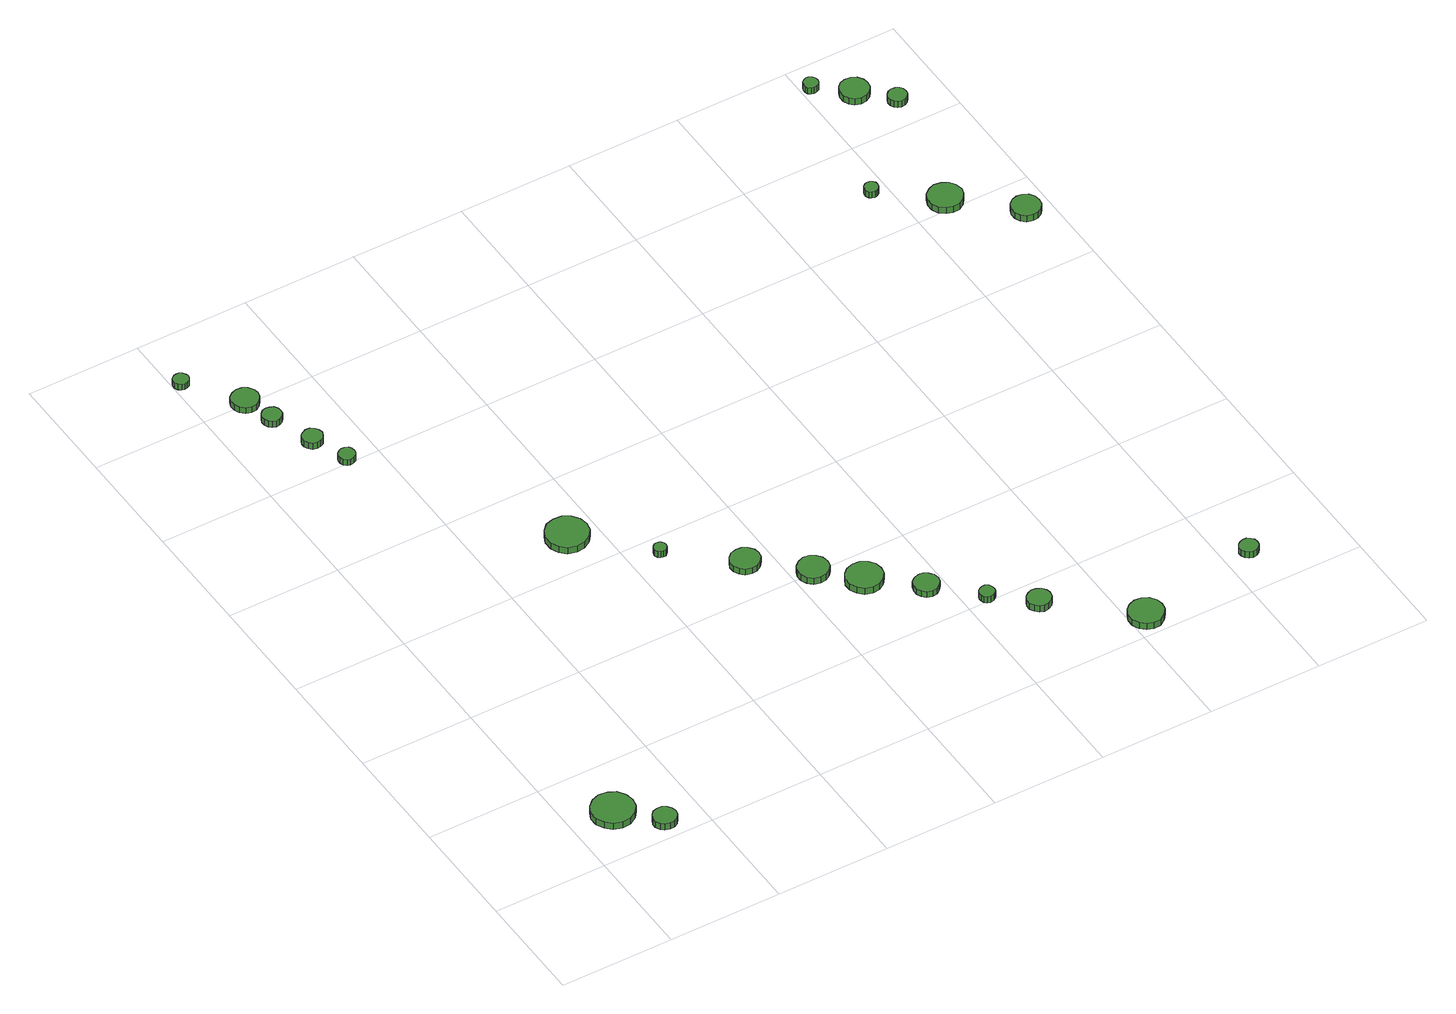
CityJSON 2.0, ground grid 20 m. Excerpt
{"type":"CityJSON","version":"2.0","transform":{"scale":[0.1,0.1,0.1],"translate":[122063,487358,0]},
"CityObjects":{
"tree1":{"type":"SolitaryVegetationObject","attributes":{"function":"something"},"geometry":[{"type":"MultiSurface","lod":"1","boundaries":[[[0,1,2,3,4,5,6,7,8,9,10,11,12,13,14]],[[15,16,17,18,19,20,21,22,23,24,25,26,27,28,29]],[[0,29,28,1]],[[1,28,27,2]],[[2,27,26,3]],[[3,26,25,4]],[[4,25,24,5]],[[5,24,23,6]],[[6,23,22,7]],[[7,22,21,8]],[[8,21,20,9]],[[9,20,19,10]],[[10,19,18,11]],[[11,18,17,12]],[[12,17,16,13]],[[13,16,15,14]],[[14,15,29,0]]]}]},
"tree2":{"type":"SolitaryVegetationObject","attributes":{"function":"something"},"geometry":[{"type":"MultiSurface","lod":"1","boundaries":[[[30,31,32,33,34,35,36,37,38,39,40,41,42,43,44]],[[45,46,47,48,49,50,51,52,53,54,55,56,57,58,59]],[[30,59,58,31]],[[31,58,57,32]],[[32,57,56,33]],[[33,56,55,34]],[[34,55,54,35]],[[35,54,53,36]],[[36,53,52,37]],[[37,52,51,38]],[[38,51,50,39]],[[39,50,49,40]],[[40,49,48,41]],[[41,48,47,42]],[[42,47,46,43]],[[43,46,45,44]],[[44,45,59,30]]]}]},
"tree3":{"type":"SolitaryVegetationObject","attributes":{"function":"something"},"geometry":[{"type":"MultiSurface","lod":"1","boundaries":[[[60,61,62,63,64,65,66,67,68,69,70,71,72,73,74]],[[75,76,77,78,79,80,81,82,83,84,85,86,87,88,89]],[[60,89,88,61]],[[61,88,87,62]],[[62,87,86,63]],[[63,86,85,64]],[[64,85,84,65]],[[65,84,83,66]],[[66,83,82,67]],[[67,82,81,68]],[[68,81,80,69]],[[69,80,79,70]],[[70,79,78,71]],[[71,78,77,72]],[[72,77,76,73]],[[73,76,75,74]],[[74,75,89,60]]]}]},
"tree4":{"type":"SolitaryVegetationObject","attributes":{"function":"something"},"geometry":[{"type":"MultiSurface","lod":"1","boundaries":[[[90,91,92,93,94,95,96,97,98,99,100,101,102,103,104]],[[105,106,107,108,109,110,111,112,113,114,115,116,117,118,119]],[[90,119,118,91]],[[91,118,117,92]],[[92,117,116,93]],[[93,116,115,94]],[[94,115,114,95]],[[95,114,113,96]],[[96,113,112,97]],[[97,112,111,98]],[[98,111,110,99]],[[99,110,109,100]],[[100,109,108,101]],[[101,108,107,102]],[[102,107,106,103]],[[103,106,105,104]],[[104,105,119,90]]]}]},
"tree5":{"type":"SolitaryVegetationObject","attributes":{"function":"something"},"geometry":[{"type":"MultiSurface","lod":"1","boundaries":[[[120,121,122,123,124,125,126,127,128,129,130,131,132,133,134]],[[135,136,137,138,139,140,141,142,143,144,145,146,147,148,149]],[[120,149,148,121]],[[121,148,147,122]],[[122,147,146,123]],[[123,146,145,124]],[[124,145,144,125]],[[125,144,143,126]],[[126,143,142,127]],[[127,142,141,128]],[[128,141,140,129]],[[129,140,139,130]],[[130,139,138,131]],[[131,138,137,132]],[[132,137,136,133]],[[133,136,135,134]],[[134,135,149,120]]]}]},
"tree6":{"type":"SolitaryVegetationObject","attributes":{"function":"something"},"geometry":[{"type":"MultiSurface","lod":"1","boundaries":[[[150,151,152,153,154,155,156,157,158,159,160,161,162,163,164]],[[165,166,167,168,169,170,171,172,173,174,175,176,177,178,179]],[[150,179,178,151]],[[151,178,177,152]],[[152,177,176,153]],[[153,176,175,154]],[[154,175,174,155]],[[155,174,173,156]],[[156,173,172,157]],[[157,172,171,158]],[[158,171,170,159]],[[159,170,169,160]],[[160,169,168,161]],[[161,168,167,162]],[[162,167,166,163]],[[163,166,165,164]],[[164,165,179,150]]]}]},
"tree7":{"type":"SolitaryVegetationObject","attributes":{"function":"something"},"geometry":[{"type":"MultiSurface","lod":"1","boundaries":[[[180,181,182,183,184,185,186,187,188,189,190,191,192,193,194]],[[195,196,197,198,199,200,201,202,203,204,205,206,207,208,209]],[[180,209,208,181]],[[181,208,207,182]],[[182,207,206,183]],[[183,206,205,184]],[[184,205,204,185]],[[185,204,203,186]],[[186,203,202,187]],[[187,202,201,188]],[[188,201,200,189]],[[189,200,199,190]],[[190,199,198,191]],[[191,198,197,192]],[[192,197,196,193]],[[193,196,195,194]],[[194,195,209,180]]]}]},
"tree8":{"type":"SolitaryVegetationObject","attributes":{"function":"something"},"geometry":[{"type":"MultiSurface","lod":"1","boundaries":[[[210,211,212,213,214,215,216,217,218,219,220,221,222,223,224]],[[225,226,227,228,229,230,231,232,233,234,235,236,237,238,239]],[[210,239,238,211]],[[211,238,237,212]],[[212,237,236,213]],[[213,236,235,214]],[[214,235,234,215]],[[215,234,233,216]],[[216,233,232,217]],[[217,232,231,218]],[[218,231,230,219]],[[219,230,229,220]],[[220,229,228,221]],[[221,228,227,222]],[[222,227,226,223]],[[223,226,225,224]],[[224,225,239,210]]]}]},
"tree9":{"type":"SolitaryVegetationObject","attributes":{"function":"something"},"geometry":[{"type":"MultiSurface","lod":"1","boundaries":[[[240,241,242,243,244,245,246,247,248,249,250,251,252,253,254]],[[255,256,257,258,259,260,261,262,263,264,265,266,267,268,269]],[[240,269,268,241]],[[241,268,267,242]],[[242,267,266,243]],[[243,266,265,244]],[[244,265,264,245]],[[245,264,263,246]],[[246,263,262,247]],[[247,262,261,248]],[[248,261,260,249]],[[249,260,259,250]],[[250,259,258,251]],[[251,258,257,252]],[[252,257,256,253]],[[253,256,255,254]],[[254,255,269,240]]]}]},
"tree10":{"type":"SolitaryVegetationObject","attributes":{"function":"something"},"geometry":[{"type":"MultiSurface","lod":"1","boundaries":[[[270,271,272,273,274,275,276,277,278,279,280,281,282,283,284]],[[285,286,287,288,289,290,291,292,293,294,295,296,297,298,299]],[[270,299,298,271]],[[271,298,297,272]],[[272,297,296,273]],[[273,296,295,274]],[[274,295,294,275]],[[275,294,293,276]],[[276,293,292,277]],[[277,292,291,278]],[[278,291,290,279]],[[279,290,289,280]],[[280,289,288,281]],[[281,288,287,282]],[[282,287,286,283]],[[283,286,285,284]],[[284,285,299,270]]]}]},
"tree11":{"type":"SolitaryVegetationObject","attributes":{"function":"something"},"geometry":[{"type":"MultiSurface","lod":"1","boundaries":[[[300,301,302,303,304,305,306,307,308,309,310,311,312,313,314]],[[315,316,317,318,319,320,321,322,323,324,325,326,327,328,329]],[[300,329,328,301]],[[301,328,327,302]],[[302,327,326,303]],[[303,326,325,304]],[[304,325,324,305]],[[305,324,323,306]],[[306,323,322,307]],[[307,322,321,308]],[[308,321,320,309]],[[309,320,319,310]],[[310,319,318,311]],[[311,318,317,312]],[[312,317,316,313]],[[313,316,315,314]],[[314,315,329,300]]]}]},
"tree12":{"type":"SolitaryVegetationObject","attributes":{"function":"something"},"geometry":[{"type":"MultiSurface","lod":"1","boundaries":[[[330,331,332,333,334,335,336,337,338,339,340,341,342,343,344]],[[345,346,347,348,349,350,351,352,353,354,355,356,357,358,359]],[[330,359,358,331]],[[331,358,357,332]],[[332,357,356,333]],[[333,356,355,334]],[[334,355,354,335]],[[335,354,353,336]],[[336,353,352,337]],[[337,352,351,338]],[[338,351,350,339]],[[339,350,349,340]],[[340,349,348,341]],[[341,348,347,342]],[[342,347,346,343]],[[343,346,345,344]],[[344,345,359,330]]]}]},
"tree13":{"type":"SolitaryVegetationObject","attributes":{"function":"something"},"geometry":[{"type":"MultiSurface","lod":"1","boundaries":[[[360,361,362,363,364,365,366,367,368,369,370,371,372,373,374]],[[375,376,377,378,379,380,381,382,383,384,385,386,387,388,389]],[[360,389,388,361]],[[361,388,387,362]],[[362,387,386,363]],[[363,386,385,364]],[[364,385,384,365]],[[365,384,383,366]],[[366,383,382,367]],[[367,382,381,368]],[[368,381,380,369]],[[369,380,379,370]],[[370,379,378,371]],[[371,378,377,372]],[[372,377,376,373]],[[373,376,375,374]],[[374,375,389,360]]]}]},
"tree14":{"type":"SolitaryVegetationObject","attributes":{"function":"something"},"geometry":[{"type":"MultiSurface","lod":"1","boundaries":[[[390,391,392,393,394,395,396,397,398,399,400,401,402,403,404]],[[405,406,407,408,409,410,411,412,413,414,415,416,417,418,419]],[[390,419,418,391]],[[391,418,417,392]],[[392,417,416,393]],[[393,416,415,394]],[[394,415,414,395]],[[395,414,413,396]],[[396,413,412,397]],[[397,412,411,398]],[[398,411,410,399]],[[399,410,409,400]],[[400,409,408,401]],[[401,408,407,402]],[[402,407,406,403]],[[403,406,405,404]],[[404,405,419,390]]]}]},
"tree15":{"type":"SolitaryVegetationObject","attributes":{"function":"something"},"geometry":[{"type":"MultiSurface","lod":"1","boundaries":[[[420,421,422,423,424,425,426,427,428,429,430,431,432,433,434]],[[435,436,437,438,439,440,441,442,443,444,445,446,447,448,449]],[[420,449,448,421]],[[421,448,447,422]],[[422,447,446,423]],[[423,446,445,424]],[[424,445,444,425]],[[425,444,443,426]],[[426,443,442,427]],[[427,442,441,428]],[[428,441,440,429]],[[429,440,439,430]],[[430,439,438,431]],[[431,438,437,432]],[[432,437,436,433]],[[433,436,435,434]],[[434,435,449,420]]]}]},
"tree16":{"type":"SolitaryVegetationObject","attributes":{"function":"something"},"geometry":[{"type":"MultiSurface","lod":"1","boundaries":[[[450,451,452,453,454,455,456,457,458,459,460,461,462,463,464]],[[465,466,467,468,469,470,471,472,473,474,475,476,477,478,479]],[[450,479,478,451]],[[451,478,477,452]],[[452,477,476,453]],[[453,476,475,454]],[[454,475,474,455]],[[455,474,473,456]],[[456,473,472,457]],[[457,472,471,458]],[[458,471,470,459]],[[459,470,469,460]],[[460,469,468,461]],[[461,468,467,462]],[[462,467,466,463]],[[463,466,465,464]],[[464,465,479,450]]]}]},
"tree17":{"type":"SolitaryVegetationObject","attributes":{"function":"something"},"geometry":[{"type":"MultiSurface","lod":"1","boundaries":[[[480,481,482,483,484,485,486,487,488,489,490,491,492,493,494]],[[495,496,497,498,499,500,501,502,503,504,505,506,507,508,509]],[[480,509,508,481]],[[481,508,507,482]],[[482,507,506,483]],[[483,506,505,484]],[[484,505,504,485]],[[485,504,503,486]],[[486,503,502,487]],[[487,502,501,488]],[[488,501,500,489]],[[489,500,499,490]],[[490,499,498,491]],[[491,498,497,492]],[[492,497,496,493]],[[493,496,495,494]],[[494,495,509,480]]]}]},
"tree18":{"type":"SolitaryVegetationObject","attributes":{"function":"something"},"geometry":[{"type":"MultiSurface","lod":"1","boundaries":[[[510,511,512,513,514,515,516,517,518,519,520,521,522,523,524]],[[525,526,527,528,529,530,531,532,533,534,535,536,537,538,539]],[[510,539,538,511]],[[511,538,537,512]],[[512,537,536,513]],[[513,536,535,514]],[[514,535,534,515]],[[515,534,533,516]],[[516,533,532,517]],[[517,532,531,518]],[[518,531,530,519]],[[519,530,529,520]],[[520,529,528,521]],[[521,528,527,522]],[[522,527,526,523]],[[523,526,525,524]],[[524,525,539,510]]]}]},
"tree19":{"type":"SolitaryVegetationObject","attributes":{"function":"something"},"geometry":[{"type":"MultiSurface","lod":"1","boundaries":[[[540,541,542,543,544,545,546,547,548,549,550,551,552,553,554]],[[555,556,557,558,559,560,561,562,563,564,565,566,567,568,569]],[[540,569,568,541]],[[541,568,567,542]],[[542,567,566,543]],[[543,566,565,544]],[[544,565,564,545]],[[545,564,563,546]],[[546,563,562,547]],[[547,562,561,548]],[[548,561,560,549]],[[549,560,559,550]],[[550,559,558,551]],[[551,558,557,552]],[[552,557,556,553]],[[553,556,555,554]],[[554,555,569,540]]]}]},
"tree20":{"type":"SolitaryVegetationObject","attributes":{"function":"something"},"geometry":[{"type":"MultiSurface","lod":"1","boundaries":[[[570,571,572,573,574,575,576,577,578,579,580,581,582,583,584]],[[585,586,587,588,589,590,591,592,593,594,595,596,597,598,599]],[[570,599,598,571]],[[571,598,597,572]],[[572,597,596,573]],[[573,596,595,574]],[[574,595,594,575]],[[575,594,593,576]],[[576,593,592,577]],[[577,592,591,578]],[[578,591,590,579]],[[579,590,589,580]],[[580,589,588,581]],[[581,588,587,582]],[[582,587,586,583]],[[583,586,585,584]],[[584,585,599,570]]]}]},
"tree21":{"type":"SolitaryVegetationObject","attributes":{"function":"something"},"geometry":[{"type":"MultiSurface","lod":"1","boundaries":[[[600,601,602,603,604,605,606,607,608,609,610,611,612,613,614]],[[615,616,617,618,619,620,621,622,623,624,625,626,627,628,629]],[[600,629,628,601]],[[601,628,627,602]],[[602,627,626,603]],[[603,626,625,604]],[[604,625,624,605]],[[605,624,623,606]],[[606,623,622,607]],[[607,622,621,608]],[[608,621,620,609]],[[609,620,619,610]],[[610,619,618,611]],[[611,618,617,612]],[[612,617,616,613]],[[613,616,615,614]],[[614,615,629,600]]]}]},
"tree22":{"type":"SolitaryVegetationObject","attributes":{"function":"something"},"geometry":[{"type":"MultiSurface","lod":"1","boundaries":[[[630,631,632,633,634,635,636,637,638,639,640,641,642,643,644]],[[645,646,647,648,649,650,651,652,653,654,655,656,657,658,659]],[[630,659,658,631]],[[631,658,657,632]],[[632,657,656,633]],[[633,656,655,634]],[[634,655,654,635]],[[635,654,653,636]],[[636,653,652,637]],[[637,652,651,638]],[[638,651,650,639]],[[639,650,649,640]],[[640,649,648,641]],[[641,648,647,642]],[[642,647,646,643]],[[643,646,645,644]],[[644,645,659,630]]]}]},
"tree23":{"type":"SolitaryVegetationObject","attributes":{"function":"something"},"geometry":[{"type":"MultiSurface","lod":"1","boundaries":[[[660,661,662,663,664,665,666,667,668,669,670,671,672,673,674]],[[675,676,677,678,679,680,681,682,683,684,685,686,687,688,689]],[[660,689,688,661]],[[661,688,687,662]],[[662,687,686,663]],[[663,686,685,664]],[[664,685,684,665]],[[665,684,683,666]],[[666,683,682,667]],[[667,682,681,668]],[[668,681,680,669]],[[669,680,679,670]],[[670,679,678,671]],[[671,678,677,672]],[[672,677,676,673]],[[673,676,675,674]],[[674,675,689,660]]]}]}
},
"vertices":[
[110,92,17],[107,107,17],[98,120,17],[85,127,17],[69,129,17],[55,124,17],[44,114,17],[37,100,17],[37,85,17],[44,71,17],[55,61,17],[69,56,17],[85,57,17],[98,65,17],[107,77,17],[107,77,4],[98,65,4],[85,57,4],[69,56,4],[55,61,4],[44,71,4],[37,85,4],[37,100,4],[44,114,4],[55,124,4],[69,129,4],[85,127,4],[98,120,4],[107,107,4],[110,92,4],
[155,35,16],[153,43,16],[148,50,16],[141,55,16],[132,55,16],[124,53,16],[118,47,16],[114,39,16],[114,31,16],[118,23,16],[124,18,16],[132,15,16],[141,16,16],[148,20,16],[153,27,16],[153,27,3],[148,20,3],[141,16,3],[132,15,3],[124,18,3],[118,23,3],[114,31,3],[114,39,3],[118,47,3],[124,53,3],[132,55,3],[141,55,3],[148,50,3],[153,43,3],[155,35,3],
[27,1290,17],[25,1295,17],[22,1300,17],[17,1303,17],[12,1303,17],[7,1302,17],[2,1298,17],[0,1293,17],[0,1287,17],[2,1282,17],[7,1278,17],[12,1277,17],[17,1277,17],[22,1280,17],[25,1285,17],[25,1285,5],[22,1280,5],[17,1277,5],[12,1277,5],[7,1278,5],[2,1282,5],[0,1287,5],[0,1293,5],[2,1298,5],[7,1302,5],[12,1303,5],[17,1303,5],[22,1300,5],[25,1295,5],[27,1290,5],
[110,1147,15],[109,1154,15],[105,1160,15],[98,1163,15],[92,1164,15],[85,1162,15],[80,1157,15],[77,1151,15],[77,1144,15],[80,1137,15],[85,1133,15],[92,1130,15],[98,1131,15],[105,1135,15],[109,1140,15],[109,1140,2],[105,1135,2],[98,1131,2],[92,1130,2],[85,1133,2],[80,1137,2],[77,1144,2],[77,1151,2],[80,1157,2],[85,1162,2],[92,1164,2],[98,1163,2],[105,1160,2],[109,1154,2],[110,1147,2],
[101,1202,15],[99,1211,15],[93,1219,15],[85,1224,15],[75,1225,15],[66,1222,15],[58,1216,15],[54,1207,15],[54,1197,15],[58,1188,15],[66,1181,15],[75,1178,15],[85,1179,15],[93,1184,15],[99,1192,15],[99,1192,3],[93,1184,3],[85,1179,3],[75,1178,3],[66,1181,3],[58,1188,3],[54,1197,3],[54,1207,3],[58,1216,3],[66,1222,3],[75,1225,3],[85,1224,3],[93,1219,3],[99,1211,3],[101,1202,3],
[140,1072,14],[138,1079,14],[134,1085,14],[128,1089,14],[120,1090,14],[113,1087,14],[108,1083,14],[105,1076,14],[105,1069,14],[108,1062,14],[113,1057,14],[120,1055,14],[128,1056,14],[134,1059,14],[138,1065,14],[138,1065,1],[134,1059,1],[128,1056,1],[120,1055,1],[113,1057,1],[108,1062,1],[105,1069,1],[105,1076,1],[108,1083,1],[113,1087,1],[120,1090,1],[128,1089,1],[134,1085,1],[138,1079,1],[140,1072,1],
[161,1009,14],[160,1015,14],[157,1020,14],[151,1023,14],[145,1023,14],[140,1021,14],[135,1017,14],[133,1012,14],[133,1006,14],[135,1000,14],[140,996,14],[145,994,14],[151,995,14],[157,998,14],[160,1003,14],[160,1003,2],[157,998,2],[151,995,2],[145,994,2],[140,996,2],[135,1000,2],[133,1006,2],[133,1012,2],[135,1017,2],[140,1021,2],[145,1023,2],[151,1023,2],[157,1020,2],[160,1015,2],[161,1009,2],
[380,667,21],[377,682,21],[368,694,21],[355,702,21],[340,703,21],[325,699,21],[314,688,21],[308,675,21],[308,659,21],[314,645,21],[325,635,21],[340,631,21],[355,632,21],[368,640,21],[377,652,21],[377,652,8],[368,640,8],[355,632,8],[340,631,8],[325,635,8],[314,645,8],[308,659,8],[308,675,8],[314,688,8],[325,699,8],[340,703,8],[355,702,8],[368,694,8],[377,682,8],[380,667,8],
[464,565,16],[463,569,16],[460,573,16],[457,575,16],[452,576,16],[448,575,16],[444,571,16],[442,567,16],[442,563,16],[444,558,16],[448,555,16],[452,554,16],[457,554,16],[460,557,16],[463,560,16],[463,560,3],[460,557,3],[457,554,3],[452,554,3],[448,555,3],[444,558,3],[442,563,3],[442,567,3],[444,571,3],[448,575,3],[452,576,3],[457,575,3],[460,573,3],[463,569,3],[464,565,3],
[579,473,15],[577,483,15],[570,492,15],[561,497,15],[551,498,15],[540,495,15],[533,488,15],[528,478,15],[528,468,15],[533,458,15],[540,451,15],[551,448,15],[561,449,15],[570,454,15],[577,463,15],[577,463,3],[570,454,3],[561,449,3],[551,448,3],[540,451,3],[533,458,3],[528,468,3],[528,478,3],[533,488,3],[540,495,3],[551,498,3],[561,497,3],[570,492,3],[577,483,3],[579,473,3],
[661,400,15],[659,411,15],[652,420,15],[643,426,15],[632,427,15],[621,423,15],[613,416,15],[608,406,15],[608,395,15],[613,385,15],[621,377,15],[632,374,15],[643,375,15],[652,380,15],[659,389,15],[659,389,2],[652,380,2],[643,375,2],[632,374,2],[621,377,2],[613,385,2],[608,395,2],[608,406,2],[613,416,2],[621,423,2],[632,427,2],[643,426,2],[652,420,2],[659,411,2],[661,400,2],
[725,343,14],[723,356,14],[715,366,14],[704,373,14],[691,374,14],[678,370,14],[669,362,14],[663,350,14],[663,337,14],[669,325,14],[678,316,14],[691,312,14],[704,313,14],[715,320,14],[723,330,14],[723,330,1],[715,320,1],[704,313,1],[691,312,1],[678,316,1],[669,325,1],[663,337,1],[663,350,1],[669,362,1],[678,370,1],[691,374,1],[704,373,1],[715,366,1],[723,356,1],[725,343,1],
[790,277,14],[788,286,14],[782,293,14],[775,298,14],[766,299,14],[757,296,14],[750,290,14],[747,281,14],[747,272,14],[750,264,14],[757,258,14],[766,255,14],[775,256,14],[782,261,14],[788,268,14],[788,268,2],[782,261,2],[775,256,2],[766,255,2],[757,258,2],[750,264,2],[747,272,2],[747,281,2],[750,290,2],[757,296,2],[766,299,2],[775,298,2],[782,293,2],[788,286,2],[790,277,2],
[852,210,14],[851,215,14],[848,220,14],[843,223,14],[837,223,14],[832,221,14],[828,218,14],[826,212,14],[826,207,14],[828,202,14],[832,198,14],[837,196,14],[843,197,14],[848,200,14],[851,204,14],[851,204,1],[848,200,1],[843,197,1],[837,196,1],[832,198,1],[828,202,1],[826,207,1],[826,212,1],[828,218,1],[832,221,1],[837,223,1],[843,223,1],[848,220,1],[851,215,1],[852,210,1],
[922,155,14],[920,163,14],[915,170,14],[907,174,14],[899,175,14],[891,172,14],[885,167,14],[881,159,14],[881,150,14],[885,143,14],[891,137,14],[899,134,14],[907,135,14],[915,140,14],[920,146,14],[920,146,1],[915,140,1],[907,135,1],[899,134,1],[891,137,1],[885,143,1],[881,150,1],[881,159,1],[885,167,1],[891,172,1],[899,175,1],[907,174,1],[915,170,1],[920,163,1],[922,155,1],
[1057,38,16],[1055,50,16],[1047,61,16],[1036,67,16],[1024,68,16],[1012,64,16],[1003,56,16],[998,44,16],[998,32,16],[1003,20,16],[1012,12,16],[1024,8,16],[1036,9,16],[1047,16,16],[1055,26,16],[1055,26,3],[1047,16,3],[1036,9,3],[1024,8,3],[1012,12,3],[1003,20,3],[998,32,3],[998,44,3],[1003,56,3],[1012,64,3],[1024,68,3],[1036,67,3],[1047,61,3],[1055,50,3],[1057,38,3],
[1260,81,16],[1259,88,16],[1255,93,16],[1249,97,16],[1242,97,16],[1236,95,16],[1231,91,16],[1228,85,16],[1228,78,16],[1231,72,16],[1236,67,16],[1242,65,16],[1249,66,16],[1255,69,16],[1259,75,16],[1259,75,3],[1255,69,3],[1249,66,3],[1242,65,3],[1236,67,3],[1231,72,3],[1228,78,3],[1228,85,3],[1231,91,3],[1236,95,3],[1242,97,3],[1249,97,3],[1255,93,3],[1259,88,3],[1260,81,3],
[1179,1089,24],[1178,1094,24],[1175,1098,24],[1171,1100,24],[1166,1101,24],[1161,1099,24],[1157,1096,24],[1155,1091,24],[1155,1086,24],[1157,1081,24],[1161,1078,24],[1166,1076,24],[1171,1077,24],[1175,1080,24],[1178,1084,24],[1178,1084,11],[1175,1080,11],[1171,1077,11],[1166,1076,11],[1161,1078,11],[1157,1081,11],[1155,1086,11],[1155,1091,11],[1157,1096,11],[1161,1099,11],[1166,1101,11],[1171,1100,11],[1175,1098,11],[1178,1094,11],[1179,1089,11],
[1286,1011,24],[1283,1023,24],[1276,1033,24],[1265,1039,24],[1253,1041,24],[1242,1037,24],[1232,1029,24],[1227,1017,24],[1227,1005,24],[1232,994,24],[1242,986,24],[1253,982,24],[1265,983,24],[1276,990,24],[1283,999,24],[1283,999,11],[1276,990,11],[1265,983,11],[1253,982,11],[1242,986,11],[1232,994,11],[1227,1005,11],[1227,1017,11],[1232,1029,11],[1242,1037,11],[1253,1041,11],[1265,1039,11],[1276,1033,11],[1283,1023,11],[1286,1011,11],
[1224,1342,25],[1223,1347,25],[1220,1352,25],[1215,1355,25],[1210,1355,25],[1205,1353,25],[1201,1350,25],[1199,1345,25],[1199,1339,25],[1201,1334,25],[1205,1331,25],[1210,1329,25],[1215,1330,25],[1220,1332,25],[1223,1337,25],[1223,1337,12],[1220,1332,12],[1215,1330,12],[1210,1329,12],[1205,1331,12],[1201,1334,12],[1199,1339,12],[1199,1345,12],[1201,1350,12],[1205,1353,12],[1210,1355,12],[1215,1355,12],[1220,1352,12],[1223,1347,12],[1224,1342,12],
[1377,925,24],[1375,935,24],[1369,944,24],[1360,949,24],[1350,950,24],[1340,947,24],[1332,940,24],[1328,930,24],[1328,920,24],[1332,910,24],[1340,903,24],[1350,900,24],[1360,901,24],[1369,907,24],[1375,915,24],[1375,915,11],[1369,907,11],[1360,901,11],[1350,900,11],[1340,903,11],[1332,910,11],[1328,920,11],[1328,930,11],[1332,940,11],[1340,947,11],[1350,950,11],[1360,949,11],[1369,944,11],[1375,935,11],[1377,925,11],
[1288,1295,25],[1286,1305,25],[1280,1314,25],[1271,1319,25],[1260,1320,25],[1250,1317,25],[1243,1310,25],[1239,1300,25],[1239,1290,25],[1243,1280,25],[1250,1273,25],[1260,1270,25],[1271,1271,25],[1280,1277,25],[1286,1285,25],[1286,1285,12],[1280,1277,12],[1271,1271,12],[1260,1270,12],[1250,1273,12],[1243,1280,12],[1239,1290,12],[1239,1300,12],[1243,1310,12],[1250,1317,12],[1260,1320,12],[1271,1319,12],[1280,1314,12],[1286,1305,12],[1288,1295,12],
[1329,1247,25],[1328,1254,25],[1324,1259,25],[1318,1262,25],[1311,1263,25],[1305,1261,25],[1300,1256,25],[1297,1250,25],[1297,1243,25],[1300,1237,25],[1305,1233,25],[1311,1231,25],[1318,1231,25],[1324,1235,25],[1328,1240,25],[1328,1240,12],[1324,1235,12],[1318,1231,12],[1311,1231,12],[1305,1233,12],[1300,1237,12],[1297,1243,12],[1297,1250,12],[1300,1256,12],[1305,1261,12],[1311,1263,12],[1318,1262,12],[1324,1259,12],[1328,1254,12],[1329,1247,12]
]}
